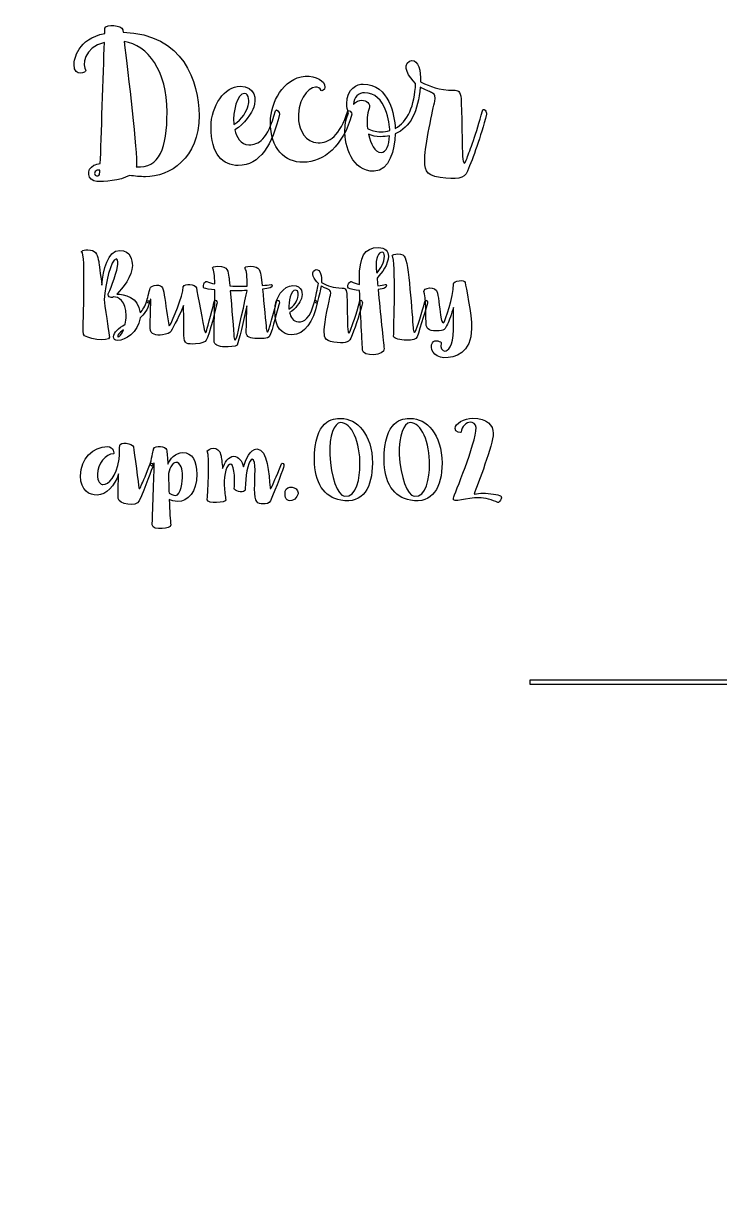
# Model space of a CAD drawing. Header units: centimetres. Extents: x -21.3 to 21.2, y -15.2 to 14.8.
# Drawn here: x 10.71 to 14.31, y -6.58 to -0.55 of the extents above; entities that cross this region are included whole.
import ezdxf

# ---------------------------------------------------------------- set-up
doc = ezdxf.new("R2010")
doc.units = ezdxf.units.CM
doc.header["$MEASUREMENT"] = 0
doc.layers.add('layer 1', color=7, linetype='Continuous')

msp = doc.modelspace()

# ---------------------------------------------------------------- linework, layer by layer
at = {"layer": 'layer 1', "color": 29}
for points, knots in [([(11.22687, -0.59459), (11.2259, -0.58783), (11.22493, -0.58396), (11.22493, -0.58203), (11.22493, -0.58203), (11.22204, -0.5598), (11.13795, -0.54917), (11.13312, -0.5743), (11.13312, -0.5743), (11.13312, -0.5801), (11.13215, -0.58976), (11.13215, -0.60136), (11.13215, -0.60136), (10.99202, -0.62939), (10.97365, -0.73473), (10.97365, -0.76276), (10.97365, -0.76276), (10.97365, -0.83235), (11.03937, -0.80045), (11.03454, -0.79369), (11.03454, -0.79369), (11.01424, -0.76566), (11.02391, -0.67481), (11.13022, -0.64775), (11.13022, -0.64775), (11.12442, -0.80722), (11.11379, -1.15515), (11.10896, -1.27402), (11.10896, -1.27402), (11.09639, -1.27596), (11.0848, -1.27885), (11.0761, -1.28272), (11.0761, -1.28272), (11.03454, -1.30205), (11.04227, -1.36294), (11.09156, -1.36584), (11.09156, -1.36584), (11.12635, -1.36777), (11.2114, -1.3639), (11.25973, -1.33491), (11.25973, -1.33491), (11.28776, -1.33878), (11.31578, -1.34168), (11.34188, -1.34168), (11.34188, -1.34168), (11.46752, -1.34168), (11.61925, -1.24793), (11.61925, -1.02467), (11.61925, -1.02467), (11.61925, -0.85167), (11.53904, -0.60523), (11.22687, -0.59459)], [0, 0, 0, 0, 0.0714286, 0.0714286, 0.0714286, 0.0714286, 0.1428571, 0.1428571, 0.1428571, 0.1428571, 0.2142857, 0.2142857, 0.2142857, 0.2142857, 0.2857143, 0.2857143, 0.2857143, 0.2857143, 0.3571429, 0.3571429, 0.3571429, 0.3571429, 0.4285714, 0.4285714, 0.4285714, 0.4285714, 0.5, 0.5, 0.5, 0.5, 0.5714286, 0.5714286, 0.5714286, 0.5714286, 0.6428571, 0.6428571, 0.6428571, 0.6428571, 0.7142857, 0.7142857, 0.7142857, 0.7142857, 0.7857143, 0.7857143, 0.7857143, 0.7857143, 0.8571429, 0.8571429, 0.8571429, 0.8571429, 1, 1, 1, 1]), ([(11.29452, -1.29045), (11.29549, -1.28852), (11.29549, -1.28755), (11.29549, -1.28562), (11.29549, -1.28562), (11.30225, -1.22473), (11.252, -0.80335), (11.23267, -0.64292), (11.23267, -0.64292), (11.35541, -0.66321), (11.45399, -0.79272), (11.45399, -1.00824), (11.45399, -1.00824), (11.45399, -1.19284), (11.4163, -1.30012), (11.29452, -1.29045)], [0, 0, 0, 0, 0.2, 0.2, 0.2, 0.2, 0.4, 0.4, 0.4, 0.4, 0.6, 0.6, 0.6, 0.6, 1, 1, 1, 1]), ([(13.08345, -1.00148), (13.05253, -1.12035), (13.01773, -1.2083), (13.0042, -1.24503), (13.0042, -1.24503), (12.99164, -1.27885), (12.98584, -1.28369), (12.98101, -1.23536), (12.98101, -1.23536), (12.97908, -1.217), (12.97714, -0.98118), (12.97328, -0.93962), (12.97328, -0.93962), (12.96941, -0.89807), (12.95781, -0.89517), (12.93462, -0.89517), (12.93462, -0.89517), (12.85923, -0.89517), (12.81381, -0.87584), (12.76742, -0.85264), (12.76742, -0.85264), (12.76645, -0.85167), (12.76452, -0.85167), (12.76355, -0.85071), (12.76355, -0.85071), (12.76355, -0.85071), (12.76355, -0.82945), (12.76355, -0.82945), (12.76355, -0.82945), (12.76355, -0.77532), (12.74132, -0.727), (12.7075, -0.74536), (12.7075, -0.74536), (12.66594, -0.76856), (12.70363, -0.82655), (12.73843, -0.86037), (12.73843, -0.86037), (12.73359, -0.97442), (12.69687, -1.05753), (12.63308, -1.09233), (12.63308, -1.09233), (12.62921, -1.02661), (12.60312, -0.86327), (12.46685, -0.86327), (12.46685, -0.86327), (12.43882, -0.86327), (12.38276, -0.88357), (12.38276, -0.96475), (12.38276, -0.96475), (12.38276, -0.98022), (12.38566, -0.99665), (12.39146, -1.01211), (12.39146, -1.01211), (12.38083, -1.03627), (12.37407, -1.06623), (12.3731, -1.09909), (12.3731, -1.09909), (12.3702, -1.18607), (12.41079, -1.31365), (12.52484, -1.31365), (12.52484, -1.31365), (12.60312, -1.31365), (12.63018, -1.19864), (12.63308, -1.12035), (12.63308, -1.12035), (12.7104, -1.08846), (12.75292, -1.00244), (12.76162, -0.87874), (12.76162, -0.87874), (12.76162, -0.87874), (12.76742, -0.88164), (12.76742, -0.88164), (12.76742, -0.88164), (12.80125, -0.89807), (12.81284, -0.9029), (12.82541, -0.90966), (12.82541, -0.90966), (12.83797, -0.91643), (12.84377, -0.92416), (12.83701, -0.95315), (12.83701, -0.95315), (12.83024, -0.98215), (12.78482, -1.18994), (12.78578, -1.24406), (12.78578, -1.24406), (12.78675, -1.29818), (12.78095, -1.33394), (12.86503, -1.34554), (12.86503, -1.34554), (12.94912, -1.35714), (12.98971, -1.35231), (13.00614, -1.31365), (13.00614, -1.31365), (13.0361, -1.2431), (13.07379, -1.13872), (13.10472, -1.01887), (13.10472, -1.01887), (13.10762, -1.00728), (13.08925, -0.98022), (13.08345, -1.00148)], [0, 0, 0, 0, 0.0384615, 0.0384615, 0.0384615, 0.0384615, 0.0769231, 0.0769231, 0.0769231, 0.0769231, 0.1153846, 0.1153846, 0.1153846, 0.1153846, 0.1538462, 0.1538462, 0.1538462, 0.1538462, 0.1923077, 0.1923077, 0.1923077, 0.1923077, 0.2307692, 0.2307692, 0.2307692, 0.2307692, 0.2692308, 0.2692308, 0.2692308, 0.2692308, 0.3076923, 0.3076923, 0.3076923, 0.3076923, 0.3461538, 0.3461538, 0.3461538, 0.3461538, 0.3846154, 0.3846154, 0.3846154, 0.3846154, 0.4230769, 0.4230769, 0.4230769, 0.4230769, 0.4615385, 0.4615385, 0.4615385, 0.4615385, 0.5, 0.5, 0.5, 0.5, 0.5384615, 0.5384615, 0.5384615, 0.5384615, 0.5769231, 0.5769231, 0.5769231, 0.5769231, 0.6153846, 0.6153846, 0.6153846, 0.6153846, 0.6538462, 0.6538462, 0.6538462, 0.6538462, 0.6923077, 0.6923077, 0.6923077, 0.6923077, 0.7307692, 0.7307692, 0.7307692, 0.7307692, 0.7692308, 0.7692308, 0.7692308, 0.7692308, 0.8076923, 0.8076923, 0.8076923, 0.8076923, 0.8461538, 0.8461538, 0.8461538, 0.8461538, 0.8846154, 0.8846154, 0.8846154, 0.8846154, 0.9230769, 0.9230769, 0.9230769, 0.9230769, 1, 1, 1, 1]), ([(12.15855, -1.26726), (12.26196, -1.26726), (12.36634, -1.18124), (12.40886, -1.01887), (12.40886, -1.01887), (12.4108, -1.01114), (12.3905, -0.99181), (12.3876, -1.00148), (12.3876, -1.00148), (12.34798, -1.13292), (12.28902, -1.16674), (12.2349, -1.16674), (12.2349, -1.16674), (12.16725, -1.16674), (12.13825, -1.09812), (12.13342, -1.0527), (12.13342, -1.0527), (12.12279, -0.95702), (12.17981, -0.87874), (12.22137, -0.87874), (12.22137, -0.87874), (12.23103, -0.87874), (12.24553, -0.88357), (12.25036, -0.89613), (12.25036, -0.89613), (12.25133, -0.9), (12.26969, -0.89517), (12.26969, -0.87874), (12.26969, -0.87874), (12.26969, -0.84588), (12.2233, -0.81882), (12.16725, -0.82268), (12.16725, -0.82268), (12.0532, -0.83041), (11.98845, -0.96185), (11.98845, -1.0585), (11.98845, -1.0585), (11.98845, -1.19864), (12.06093, -1.26726), (12.15855, -1.26726)], [0, 0, 0, 0, 0.0909091, 0.0909091, 0.0909091, 0.0909091, 0.1818182, 0.1818182, 0.1818182, 0.1818182, 0.2727273, 0.2727273, 0.2727273, 0.2727273, 0.3636364, 0.3636364, 0.3636364, 0.3636364, 0.4545455, 0.4545455, 0.4545455, 0.4545455, 0.5454545, 0.5454545, 0.5454545, 0.5454545, 0.6363636, 0.6363636, 0.6363636, 0.6363636, 0.7272727, 0.7272727, 0.7272727, 0.7272727, 0.8181818, 0.8181818, 0.8181818, 0.8181818, 1, 1, 1, 1]), ([(12.01357, -1.00148), (11.97491, -1.15418), (11.92562, -1.17641), (11.8773, -1.17641), (11.8773, -1.17641), (11.83284, -1.17641), (11.81255, -1.13582), (11.80385, -1.09909), (11.80385, -1.09909), (11.85507, -1.07106), (11.8918, -1.01114), (11.90243, -0.98215), (11.90243, -0.98215), (11.91596, -0.94446), (11.91113, -0.8739), (11.83188, -0.8739), (11.83188, -0.8739), (11.75263, -0.8739), (11.68111, -0.97635), (11.68111, -1.08363), (11.68111, -1.08363), (11.68111, -1.22667), (11.74103, -1.28369), (11.82221, -1.28369), (11.82221, -1.28369), (11.93432, -1.28369), (11.99811, -1.17544), (12.03483, -1.01887), (12.03483, -1.01887), (12.03677, -1.01018), (12.01744, -0.98698), (12.01357, -1.00148)], [0, 0, 0, 0, 0.1111111, 0.1111111, 0.1111111, 0.1111111, 0.2222222, 0.2222222, 0.2222222, 0.2222222, 0.3333333, 0.3333333, 0.3333333, 0.3333333, 0.4444444, 0.4444444, 0.4444444, 0.4444444, 0.5555556, 0.5555556, 0.5555556, 0.5555556, 0.6666667, 0.6666667, 0.6666667, 0.6666667, 0.7777778, 0.7777778, 0.7777778, 0.7777778, 1, 1, 1, 1]), ([(11.8541, -0.9116), (11.8802, -0.9116), (11.87827, -0.95895), (11.87343, -0.97442), (11.87343, -0.97442), (11.86474, -1.00148), (11.84444, -1.04497), (11.79902, -1.07203), (11.79902, -1.07203), (11.79902, -1.07203), (11.79902, -1.06913), (11.79902, -1.06913), (11.79902, -1.06913), (11.79322, -1.00824), (11.81545, -0.9116), (11.8541, -0.9116)], [0, 0, 0, 0, 0.2, 0.2, 0.2, 0.2, 0.4, 0.4, 0.4, 0.4, 0.6, 0.6, 0.6, 0.6, 1, 1, 1, 1]), ([(12.41756, -0.96668), (12.41756, -0.93286), (12.44558, -0.90773), (12.47361, -0.90773), (12.47361, -0.90773), (12.58766, -0.90773), (12.60409, -1.0701), (12.60505, -1.10296), (12.60505, -1.10296), (12.59056, -1.10779), (12.57413, -1.10972), (12.5577, -1.10972), (12.5577, -1.10972), (12.5316, -1.10972), (12.50937, -1.10296), (12.49004, -1.09329), (12.49004, -1.09329), (12.48618, -1.05463), (12.48811, -1.01501), (12.49777, -0.98988), (12.49777, -0.98988), (12.50744, -0.96475), (12.48424, -0.94639), (12.46105, -0.94639), (12.46105, -0.94639), (12.44558, -0.94639), (12.43109, -0.95412), (12.41756, -0.96862), (12.41756, -0.96862), (12.41756, -0.96862), (12.41756, -0.96668), (12.41756, -0.96668)], [0, 0, 0, 0, 0.1111111, 0.1111111, 0.1111111, 0.1111111, 0.2222222, 0.2222222, 0.2222222, 0.2222222, 0.3333333, 0.3333333, 0.3333333, 0.3333333, 0.4444444, 0.4444444, 0.4444444, 0.4444444, 0.5555556, 0.5555556, 0.5555556, 0.5555556, 0.6666667, 0.6666667, 0.6666667, 0.6666667, 0.7777778, 0.7777778, 0.7777778, 0.7777778, 1, 1, 1, 1]), ([(12.55963, -1.21603), (12.52677, -1.21603), (12.50551, -1.17254), (12.49487, -1.12229), (12.49487, -1.12229), (12.5142, -1.13002), (12.5345, -1.13485), (12.55576, -1.13485), (12.55576, -1.13485), (12.57316, -1.13485), (12.58959, -1.13292), (12.60409, -1.13002), (12.60409, -1.13002), (12.60119, -1.17931), (12.58862, -1.21603), (12.55963, -1.21603)], [0, 0, 0, 0, 0.2, 0.2, 0.2, 0.2, 0.4, 0.4, 0.4, 0.4, 0.6, 0.6, 0.6, 0.6, 1, 1, 1, 1]), ([(11.10703, -1.31461), (11.10413, -1.34168), (11.09929, -1.33684), (11.08963, -1.33684), (11.08963, -1.33684), (11.07996, -1.33684), (11.0703, -1.31365), (11.09349, -1.30785), (11.09349, -1.30785), (11.09639, -1.30688), (11.10123, -1.30688), (11.10703, -1.30785), (11.10703, -1.30785), (11.10703, -1.30785), (11.10703, -1.31461), (11.10703, -1.31461)], [0, 0, 0, 0, 0.2, 0.2, 0.2, 0.2, 0.4, 0.4, 0.4, 0.4, 0.6, 0.6, 0.6, 0.6, 1, 1, 1, 1]), ([(11.34959, -1.98292), (11.3412, -2.0099), (11.3286, -2.03028), (11.31422, -2.04587), (11.31422, -2.04587), (11.30882, -1.96193), (11.23088, -1.94994), (11.1937, -1.94814), (11.1937, -1.94814), (11.22368, -1.91876), (11.27464, -1.85581), (11.27464, -1.80005), (11.27464, -1.80005), (11.27464, -1.77607), (11.26745, -1.72271), (11.20989, -1.72271), (11.20989, -1.72271), (11.14634, -1.72271), (11.12356, -1.82283), (11.11756, -1.90138), (11.11756, -1.90138), (11.10917, -1.84322), (11.10257, -1.79466), (11.10077, -1.77967), (11.10077, -1.77967), (11.09538, -1.75029), (11.09058, -1.72631), (11.0582, -1.72091), (11.0582, -1.72091), (11.02163, -1.71491), (11.00604, -1.7305), (11.01264, -1.7311), (11.01264, -1.7311), (11.03602, -1.7335), (11.01743, -2.09923), (11.02163, -2.15439), (11.02163, -2.15439), (11.02343, -2.18017), (11.15953, -2.19696), (11.15593, -2.17058), (11.15593, -2.17058), (11.15413, -2.15739), (11.14094, -2.06686), (11.12835, -1.97632), (11.12835, -1.97632), (11.13495, -1.89598), (11.16373, -1.76648), (11.19191, -1.76648), (11.19191, -1.76648), (11.1967, -1.76648), (11.2003, -1.77547), (11.2003, -1.79286), (11.2003, -1.79286), (11.2003, -1.81924), (11.16313, -1.92056), (11.15233, -1.93975), (11.15233, -1.93975), (11.14154, -1.95893), (11.16373, -1.97212), (11.17692, -1.96313), (11.17692, -1.96313), (11.2021, -1.96013), (11.24227, -1.98352), (11.24227, -2.05966), (11.24227, -2.05966), (11.24227, -2.07585), (11.24047, -2.09024), (11.23747, -2.10343), (11.23747, -2.10343), (11.2033, -2.12501), (11.17692, -2.1454), (11.17692, -2.16938), (11.17692, -2.16938), (11.17692, -2.18017), (11.18351, -2.18737), (11.2003, -2.18737), (11.2003, -2.18737), (11.23627, -2.18737), (11.30582, -2.1478), (11.31422, -2.07105), (11.31422, -2.07105), (11.3352, -2.05307), (11.35319, -2.02908), (11.36278, -1.99371), (11.36278, -1.99371), (11.36458, -1.98711), (11.35139, -1.97692), (11.34959, -1.98292)], [0, 0, 0, 0, 0.0434783, 0.0434783, 0.0434783, 0.0434783, 0.0869565, 0.0869565, 0.0869565, 0.0869565, 0.1304348, 0.1304348, 0.1304348, 0.1304348, 0.173913, 0.173913, 0.173913, 0.173913, 0.2173913, 0.2173913, 0.2173913, 0.2173913, 0.2608696, 0.2608696, 0.2608696, 0.2608696, 0.3043478, 0.3043478, 0.3043478, 0.3043478, 0.3478261, 0.3478261, 0.3478261, 0.3478261, 0.3913043, 0.3913043, 0.3913043, 0.3913043, 0.4347826, 0.4347826, 0.4347826, 0.4347826, 0.4782609, 0.4782609, 0.4782609, 0.4782609, 0.5217391, 0.5217391, 0.5217391, 0.5217391, 0.5652174, 0.5652174, 0.5652174, 0.5652174, 0.6086957, 0.6086957, 0.6086957, 0.6086957, 0.6521739, 0.6521739, 0.6521739, 0.6521739, 0.6956522, 0.6956522, 0.6956522, 0.6956522, 0.7391304, 0.7391304, 0.7391304, 0.7391304, 0.7826087, 0.7826087, 0.7826087, 0.7826087, 0.826087, 0.826087, 0.826087, 0.826087, 0.8695652, 0.8695652, 0.8695652, 0.8695652, 0.9130435, 0.9130435, 0.9130435, 0.9130435, 1, 1, 1, 1]), ([(12.58048, -1.89898), (12.57389, -1.90138), (12.5595, -1.90437), (12.54331, -1.90617), (12.54331, -1.90617), (12.54151, -1.89118), (12.54031, -1.87739), (12.53911, -1.8654), (12.53911, -1.8654), (12.5643, -1.83842), (12.59787, -1.79525), (12.59787, -1.75149), (12.59787, -1.75149), (12.59787, -1.7293), (12.58288, -1.70772), (12.54631, -1.70772), (12.54631, -1.70772), (12.47256, -1.70772), (12.44798, -1.75568), (12.44798, -1.8696), (12.44798, -1.8696), (12.44798, -1.87799), (12.44798, -1.88819), (12.44858, -1.89898), (12.44858, -1.89898), (12.43299, -1.89478), (12.418, -1.88939), (12.40601, -1.88339), (12.40601, -1.88339), (12.39882, -1.87979), (12.37963, -1.90917), (12.39102, -1.91697), (12.39102, -1.91697), (12.39882, -1.92236), (12.424, -1.92716), (12.44918, -1.92956), (12.44918, -1.92956), (12.45278, -2.04107), (12.46357, -2.21075), (12.46357, -2.23833), (12.46357, -2.23833), (12.46357, -2.27131), (12.58228, -2.26951), (12.57569, -2.22934), (12.57569, -2.22934), (12.57149, -2.20116), (12.5553, -2.03808), (12.54511, -1.92476), (12.54511, -1.92476), (12.5601, -1.92176), (12.57269, -1.91876), (12.57749, -1.91697), (12.57749, -1.91697), (12.58888, -1.91277), (12.59248, -1.89478), (12.58048, -1.89898)], [0, 0, 0, 0, 0.0666667, 0.0666667, 0.0666667, 0.0666667, 0.1333333, 0.1333333, 0.1333333, 0.1333333, 0.2, 0.2, 0.2, 0.2, 0.2666667, 0.2666667, 0.2666667, 0.2666667, 0.3333333, 0.3333333, 0.3333333, 0.3333333, 0.4, 0.4, 0.4, 0.4, 0.4666667, 0.4666667, 0.4666667, 0.4666667, 0.5333333, 0.5333333, 0.5333333, 0.5333333, 0.6, 0.6, 0.6, 0.6, 0.6666667, 0.6666667, 0.6666667, 0.6666667, 0.7333333, 0.7333333, 0.7333333, 0.7333333, 0.8, 0.8, 0.8, 0.8, 0.8666667, 0.8666667, 0.8666667, 0.8666667, 1, 1, 1, 1]), ([(12.5655, -1.7317), (12.57329, -1.7317), (12.57749, -1.7389), (12.57749, -1.75269), (12.57749, -1.75269), (12.57749, -1.78266), (12.5571, -1.81624), (12.53732, -1.84082), (12.53732, -1.84082), (12.53612, -1.82763), (12.53492, -1.81864), (12.53492, -1.81564), (12.53492, -1.81564), (12.53072, -1.76108), (12.54571, -1.7317), (12.5655, -1.7317)], [0, 0, 0, 0, 0.2, 0.2, 0.2, 0.2, 0.4, 0.4, 0.4, 0.4, 0.6, 0.6, 0.6, 0.6, 1, 1, 1, 1]), ([(12.6896, -2.18677), (12.72198, -2.18677), (12.74177, -2.18197), (12.74596, -2.16938), (12.74596, -2.16938), (12.76095, -2.12501), (12.79812, -2.0051), (12.80052, -1.99371), (12.80052, -1.99371), (12.80232, -1.98591), (12.78913, -1.97392), (12.78733, -1.98292), (12.78733, -1.98292), (12.78373, -1.9991), (12.75196, -2.10523), (12.74177, -2.13041), (12.74177, -2.13041), (12.73337, -2.15199), (12.72917, -2.15319), (12.72618, -2.12921), (12.72618, -2.12921), (12.72378, -2.10343), (12.70459, -1.81024), (12.68481, -1.76108), (12.68481, -1.76108), (12.68001, -1.74909), (12.66742, -1.7401), (12.64644, -1.7401), (12.64644, -1.7401), (12.63324, -1.7401), (12.61526, -1.74729), (12.61706, -1.74969), (12.61706, -1.74969), (12.63804, -1.77247), (12.62485, -2.13401), (12.62485, -2.16518), (12.62485, -2.16518), (12.62485, -2.17897), (12.66142, -2.18677), (12.6896, -2.18677)], [0, 0, 0, 0, 0.0909091, 0.0909091, 0.0909091, 0.0909091, 0.1818182, 0.1818182, 0.1818182, 0.1818182, 0.2727273, 0.2727273, 0.2727273, 0.2727273, 0.3636364, 0.3636364, 0.3636364, 0.3636364, 0.4545455, 0.4545455, 0.4545455, 0.4545455, 0.5454545, 0.5454545, 0.5454545, 0.5454545, 0.6363636, 0.6363636, 0.6363636, 0.6363636, 0.7272727, 0.7272727, 0.7272727, 0.7272727, 0.8181818, 0.8181818, 0.8181818, 0.8181818, 1, 1, 1, 1]), ([(12.02109, -1.98292), (12.0181, -1.9991), (11.98332, -2.12082), (11.98152, -2.12681), (11.98152, -2.12681), (11.97493, -2.14899), (11.96893, -2.15139), (11.96653, -2.12681), (11.96653, -2.12681), (11.96473, -2.10463), (11.95454, -1.99431), (11.94735, -1.92236), (11.94735, -1.92236), (11.96354, -1.92056), (11.97733, -1.91816), (11.98692, -1.91577), (11.98692, -1.91577), (12.00131, -1.91217), (11.99891, -1.89658), (11.99231, -1.89778), (11.99231, -1.89778), (11.97972, -1.90018), (11.96414, -1.90258), (11.94555, -1.90437), (11.94555, -1.90437), (11.94555, -1.90437), (11.94075, -1.86061), (11.94075, -1.86061), (11.94075, -1.86061), (11.93536, -1.83123), (11.93656, -1.80365), (11.88379, -1.80365), (11.88379, -1.80365), (11.86521, -1.80365), (11.85142, -1.81144), (11.85681, -1.81624), (11.85681, -1.81624), (11.86521, -1.82343), (11.86761, -1.85941), (11.86821, -1.90797), (11.86821, -1.90797), (11.86821, -1.90797), (11.83523, -1.90797), (11.83523, -1.90797), (11.83523, -1.90797), (11.82024, -1.90797), (11.80046, -1.90737), (11.77827, -1.90557), (11.77827, -1.90557), (11.77647, -1.88159), (11.77467, -1.8648), (11.77407, -1.86061), (11.77407, -1.86061), (11.76868, -1.83123), (11.76988, -1.80365), (11.71712, -1.80365), (11.71712, -1.80365), (11.69853, -1.80365), (11.68474, -1.81144), (11.69014, -1.81624), (11.69014, -1.81624), (11.69673, -1.82223), (11.69973, -1.85341), (11.70093, -1.89538), (11.70093, -1.89538), (11.68534, -1.89238), (11.67035, -1.88819), (11.65896, -1.88339), (11.65896, -1.88339), (11.64637, -1.87799), (11.63558, -1.91337), (11.64517, -1.91697), (11.64517, -1.91697), (11.65416, -1.92056), (11.67515, -1.92356), (11.70153, -1.92596), (11.70153, -1.92596), (11.70153, -2.0087), (11.69673, -2.11962), (11.69673, -2.19036), (11.69673, -2.19036), (11.69673, -2.21015), (11.71892, -2.22034), (11.75249, -2.22034), (11.75249, -2.22034), (11.77347, -2.22034), (11.80945, -2.22034), (11.81544, -2.21135), (11.81544, -2.21135), (11.82564, -2.19156), (11.85022, -2.08304), (11.86641, -2.0087), (11.86641, -2.0087), (11.86521, -2.05726), (11.86341, -2.10703), (11.86341, -2.1484), (11.86341, -2.1484), (11.86341, -2.16818), (11.88559, -2.17837), (11.91917, -2.17837), (11.91917, -2.17837), (11.94015, -2.17837), (11.97613, -2.17837), (11.98212, -2.16938), (11.98212, -2.16938), (11.99771, -2.1394), (12.03069, -2.0057), (12.03428, -1.99371), (12.03428, -1.99371), (12.03668, -1.98532), (12.02289, -1.97392), (12.02109, -1.98292)], [0, 0, 0, 0, 0.0344828, 0.0344828, 0.0344828, 0.0344828, 0.0689655, 0.0689655, 0.0689655, 0.0689655, 0.1034483, 0.1034483, 0.1034483, 0.1034483, 0.137931, 0.137931, 0.137931, 0.137931, 0.1724138, 0.1724138, 0.1724138, 0.1724138, 0.2068966, 0.2068966, 0.2068966, 0.2068966, 0.2413793, 0.2413793, 0.2413793, 0.2413793, 0.2758621, 0.2758621, 0.2758621, 0.2758621, 0.3103448, 0.3103448, 0.3103448, 0.3103448, 0.3448276, 0.3448276, 0.3448276, 0.3448276, 0.3793103, 0.3793103, 0.3793103, 0.3793103, 0.4137931, 0.4137931, 0.4137931, 0.4137931, 0.4482759, 0.4482759, 0.4482759, 0.4482759, 0.4827586, 0.4827586, 0.4827586, 0.4827586, 0.5172414, 0.5172414, 0.5172414, 0.5172414, 0.5517241, 0.5517241, 0.5517241, 0.5517241, 0.5862069, 0.5862069, 0.5862069, 0.5862069, 0.6206897, 0.6206897, 0.6206897, 0.6206897, 0.6551724, 0.6551724, 0.6551724, 0.6551724, 0.6896552, 0.6896552, 0.6896552, 0.6896552, 0.7241379, 0.7241379, 0.7241379, 0.7241379, 0.7586207, 0.7586207, 0.7586207, 0.7586207, 0.7931034, 0.7931034, 0.7931034, 0.7931034, 0.8275862, 0.8275862, 0.8275862, 0.8275862, 0.862069, 0.862069, 0.862069, 0.862069, 0.8965517, 0.8965517, 0.8965517, 0.8965517, 0.9310345, 0.9310345, 0.9310345, 0.9310345, 1, 1, 1, 1]), ([(12.45098, -1.98292), (12.43179, -2.05666), (12.41021, -2.11122), (12.40181, -2.13401), (12.40181, -2.13401), (12.39402, -2.15499), (12.39042, -2.15799), (12.38742, -2.12801), (12.38742, -2.12801), (12.38623, -2.11662), (12.38503, -1.97033), (12.38263, -1.94455), (12.38263, -1.94455), (12.38023, -1.91876), (12.37304, -1.91697), (12.35865, -1.91697), (12.35865, -1.91697), (12.31188, -1.91697), (12.2837, -1.90497), (12.25492, -1.89058), (12.25492, -1.89058), (12.25492, -1.89058), (12.25192, -1.88879), (12.25192, -1.88879), (12.25192, -1.88879), (12.25252, -1.88399), (12.25252, -1.87979), (12.25252, -1.8762), (12.25252, -1.8762), (12.25252, -1.84262), (12.23873, -1.81264), (12.21775, -1.82403), (12.21775, -1.82403), (12.19257, -1.83782), (12.21415, -1.8726), (12.23574, -1.89358), (12.23574, -1.89358), (12.23274, -1.91037), (12.22734, -1.93855), (12.21715, -1.98292), (12.21715, -1.98292), (12.21535, -1.98951), (12.22914, -1.9991), (12.23034, -1.99371), (12.23034, -1.99371), (12.24053, -1.95354), (12.24653, -1.92596), (12.25013, -1.90557), (12.25013, -1.90557), (12.25192, -1.90677), (12.25312, -1.90797), (12.25492, -1.90857), (12.25492, -1.90857), (12.27591, -1.91876), (12.2831, -1.92176), (12.2909, -1.92596), (12.2909, -1.92596), (12.29869, -1.93016), (12.30229, -1.93495), (12.29809, -1.95294), (12.29809, -1.95294), (12.29389, -1.97093), (12.26571, -2.09983), (12.26631, -2.13341), (12.26631, -2.13341), (12.26691, -2.16698), (12.26332, -2.18917), (12.31548, -2.19636), (12.31548, -2.19636), (12.36764, -2.20355), (12.39282, -2.20056), (12.40301, -2.17657), (12.40301, -2.17657), (12.4216, -2.13281), (12.44498, -2.06805), (12.46417, -1.99371), (12.46417, -1.99371), (12.46537, -1.98771), (12.45398, -1.97153), (12.45098, -1.98292)], [0, 0, 0, 0, 0.047619, 0.047619, 0.047619, 0.047619, 0.0952381, 0.0952381, 0.0952381, 0.0952381, 0.1428571, 0.1428571, 0.1428571, 0.1428571, 0.1904762, 0.1904762, 0.1904762, 0.1904762, 0.2380952, 0.2380952, 0.2380952, 0.2380952, 0.2857143, 0.2857143, 0.2857143, 0.2857143, 0.3333333, 0.3333333, 0.3333333, 0.3333333, 0.3809524, 0.3809524, 0.3809524, 0.3809524, 0.4285714, 0.4285714, 0.4285714, 0.4285714, 0.4761905, 0.4761905, 0.4761905, 0.4761905, 0.5238095, 0.5238095, 0.5238095, 0.5238095, 0.5714286, 0.5714286, 0.5714286, 0.5714286, 0.6190476, 0.6190476, 0.6190476, 0.6190476, 0.6666667, 0.6666667, 0.6666667, 0.6666667, 0.7142857, 0.7142857, 0.7142857, 0.7142857, 0.7619048, 0.7619048, 0.7619048, 0.7619048, 0.8095238, 0.8095238, 0.8095238, 0.8095238, 0.8571429, 0.8571429, 0.8571429, 0.8571429, 0.9047619, 0.9047619, 0.9047619, 0.9047619, 1, 1, 1, 1]), ([(11.69913, -1.98292), (11.69554, -1.9991), (11.66136, -2.12621), (11.65956, -2.13221), (11.65956, -2.13221), (11.65297, -2.15439), (11.65297, -2.15439), (11.64637, -2.13101), (11.64637, -2.13101), (11.64337, -2.11722), (11.6098, -1.94095), (11.6056, -1.91637), (11.6056, -1.91637), (11.6014, -1.89298), (11.54325, -1.89538), (11.53845, -1.90917), (11.53845, -1.90917), (11.53785, -1.90797), (11.53785, -1.90857), (11.53785, -1.91097), (11.53785, -1.91097), (11.53785, -1.95594), (11.4773, -2.09204), (11.4749, -2.09803), (11.4749, -2.09803), (11.46471, -2.12022), (11.46471, -2.11362), (11.46171, -2.09683), (11.46171, -2.09683), (11.45211, -2.04287), (11.44372, -1.97632), (11.43713, -1.93795), (11.43713, -1.93795), (11.43053, -1.89958), (11.41254, -1.90138), (11.39875, -1.90258), (11.39875, -1.90258), (11.38137, -1.90437), (11.37177, -1.90797), (11.36818, -1.91457), (11.36818, -1.91457), (11.36518, -1.91996), (11.35379, -1.96553), (11.34959, -1.98292), (11.34959, -1.98292), (11.34719, -1.99191), (11.36158, -1.99851), (11.36278, -1.99371), (11.36278, -1.99371), (11.36458, -1.98651), (11.37177, -1.95594), (11.36997, -1.98711), (11.36997, -1.98711), (11.36818, -2.01829), (11.36698, -2.10942), (11.36698, -2.12441), (11.36698, -2.12441), (11.36698, -2.15799), (11.39875, -2.16278), (11.43053, -2.15859), (11.43053, -2.15859), (11.45451, -2.15559), (11.4695, -2.14959), (11.4743, -2.1406), (11.4743, -2.1406), (11.48689, -2.11722), (11.52406, -2.04827), (11.53905, -2.0069), (11.53905, -2.0069), (11.54025, -2.06985), (11.54085, -2.1442), (11.54145, -2.16099), (11.54145, -2.16099), (11.54265, -2.20955), (11.55644, -2.20655), (11.60081, -2.20595), (11.60081, -2.20595), (11.63498, -2.20535), (11.65057, -2.19456), (11.65656, -2.18617), (11.65656, -2.18617), (11.67395, -2.16278), (11.70933, -2.0051), (11.71232, -1.99371), (11.71232, -1.99371), (11.71472, -1.98472), (11.70093, -1.97392), (11.69913, -1.98292)], [0, 0, 0, 0, 0.0434783, 0.0434783, 0.0434783, 0.0434783, 0.0869565, 0.0869565, 0.0869565, 0.0869565, 0.1304348, 0.1304348, 0.1304348, 0.1304348, 0.173913, 0.173913, 0.173913, 0.173913, 0.2173913, 0.2173913, 0.2173913, 0.2173913, 0.2608696, 0.2608696, 0.2608696, 0.2608696, 0.3043478, 0.3043478, 0.3043478, 0.3043478, 0.3478261, 0.3478261, 0.3478261, 0.3478261, 0.3913043, 0.3913043, 0.3913043, 0.3913043, 0.4347826, 0.4347826, 0.4347826, 0.4347826, 0.4782609, 0.4782609, 0.4782609, 0.4782609, 0.5217391, 0.5217391, 0.5217391, 0.5217391, 0.5652174, 0.5652174, 0.5652174, 0.5652174, 0.6086957, 0.6086957, 0.6086957, 0.6086957, 0.6521739, 0.6521739, 0.6521739, 0.6521739, 0.6956522, 0.6956522, 0.6956522, 0.6956522, 0.7391304, 0.7391304, 0.7391304, 0.7391304, 0.7826087, 0.7826087, 0.7826087, 0.7826087, 0.826087, 0.826087, 0.826087, 0.826087, 0.8695652, 0.8695652, 0.8695652, 0.8695652, 0.9130435, 0.9130435, 0.9130435, 0.9130435, 1, 1, 1, 1]), ([(12.21715, -1.98292), (12.19316, -2.07765), (12.16259, -2.09144), (12.13261, -2.09144), (12.13261, -2.09144), (12.10503, -2.09144), (12.09244, -2.06626), (12.08704, -2.04347), (12.08704, -2.04347), (12.11882, -2.02609), (12.1416, -1.98891), (12.1482, -1.97093), (12.1482, -1.97093), (12.15659, -1.94754), (12.15359, -1.90377), (12.10443, -1.90377), (12.10443, -1.90377), (12.05526, -1.90377), (12.0109, -1.96733), (12.0109, -2.03388), (12.0109, -2.03388), (12.0109, -2.12261), (12.04807, -2.15799), (12.09843, -2.15799), (12.09843, -2.15799), (12.16798, -2.15799), (12.20755, -2.09084), (12.23034, -1.99371), (12.23034, -1.99371), (12.23154, -1.98831), (12.21954, -1.97392), (12.21715, -1.98292)], [0, 0, 0, 0, 0.1111111, 0.1111111, 0.1111111, 0.1111111, 0.2222222, 0.2222222, 0.2222222, 0.2222222, 0.3333333, 0.3333333, 0.3333333, 0.3333333, 0.4444444, 0.4444444, 0.4444444, 0.4444444, 0.5555556, 0.5555556, 0.5555556, 0.5555556, 0.6666667, 0.6666667, 0.6666667, 0.6666667, 0.7777778, 0.7777778, 0.7777778, 0.7777778, 1, 1, 1, 1]), ([(12.11822, -1.92716), (12.13441, -1.92716), (12.13321, -1.95654), (12.13021, -1.96613), (12.13021, -1.96613), (12.12481, -1.98292), (12.11222, -2.0099), (12.08404, -2.02668), (12.08404, -2.02668), (12.08404, -2.02668), (12.08404, -2.02489), (12.08404, -2.02489), (12.08404, -2.02489), (12.08045, -1.98711), (12.09424, -1.92716), (12.11822, -1.92716)], [0, 0, 0, 0, 0.2, 0.2, 0.2, 0.2, 0.4, 0.4, 0.4, 0.4, 0.6, 0.6, 0.6, 0.6, 1, 1, 1, 1]), ([(12.99478, -1.88879), (12.99238, -1.8696), (12.93302, -1.88039), (12.93362, -1.89598), (12.93362, -1.89598), (12.93362, -1.96553), (12.89045, -2.08484), (12.88566, -2.09264), (12.88566, -2.09264), (12.88086, -2.10043), (12.87367, -2.09503), (12.86887, -2.06805), (12.86887, -2.06805), (12.86407, -2.04107), (12.85688, -1.96913), (12.85208, -1.94335), (12.85208, -1.94335), (12.84369, -1.89838), (12.77354, -1.91996), (12.78133, -1.93435), (12.78133, -1.93435), (12.79213, -1.95474), (12.79093, -2.08544), (12.79273, -2.10343), (12.79273, -2.10343), (12.79452, -2.12142), (12.80232, -2.1388), (12.84609, -2.1388), (12.84609, -2.1388), (12.88985, -2.1388), (12.88925, -2.12921), (12.90304, -2.10343), (12.90304, -2.10343), (12.91204, -2.08664), (12.92463, -2.05007), (12.93362, -2.01769), (12.93362, -2.01769), (12.93362, -2.01769), (12.93362, -2.13281), (12.93362, -2.13281), (12.93362, -2.13281), (12.93362, -2.21854), (12.90304, -2.24313), (12.88985, -2.24253), (12.88985, -2.24253), (12.87666, -2.24193), (12.86407, -2.22754), (12.87127, -2.20176), (12.87127, -2.20176), (12.87307, -2.19456), (12.83829, -2.17837), (12.8257, -2.19936), (12.8257, -2.19936), (12.80891, -2.22754), (12.8305, -2.2749), (12.88506, -2.2767), (12.88506, -2.2767), (12.93962, -2.2785), (13.02775, -2.25392), (13.02775, -2.12621), (13.02775, -2.12621), (13.02775, -2.04947), (12.99718, -1.90797), (12.99478, -1.88879)], [0, 0, 0, 0, 0.0588235, 0.0588235, 0.0588235, 0.0588235, 0.1176471, 0.1176471, 0.1176471, 0.1176471, 0.1764706, 0.1764706, 0.1764706, 0.1764706, 0.2352941, 0.2352941, 0.2352941, 0.2352941, 0.2941176, 0.2941176, 0.2941176, 0.2941176, 0.3529412, 0.3529412, 0.3529412, 0.3529412, 0.4117647, 0.4117647, 0.4117647, 0.4117647, 0.4705882, 0.4705882, 0.4705882, 0.4705882, 0.5294118, 0.5294118, 0.5294118, 0.5294118, 0.5882353, 0.5882353, 0.5882353, 0.5882353, 0.6470588, 0.6470588, 0.6470588, 0.6470588, 0.7058824, 0.7058824, 0.7058824, 0.7058824, 0.7647059, 0.7647059, 0.7647059, 0.7647059, 0.8235294, 0.8235294, 0.8235294, 0.8235294, 0.8823529, 0.8823529, 0.8823529, 0.8823529, 1, 1, 1, 1]), ([(11.81484, -2.16878), (11.80825, -2.19096), (11.80225, -2.19336), (11.79986, -2.16878), (11.79986, -2.16878), (11.79806, -2.1466), (11.78786, -2.01469), (11.78067, -1.93076), (11.78067, -1.93076), (11.79326, -1.93135), (11.80645, -1.93135), (11.81844, -1.93135), (11.81844, -1.93135), (11.83223, -1.93135), (11.84962, -1.93076), (11.86821, -1.92956), (11.86821, -1.92956), (11.86821, -1.93016), (11.86761, -1.93076), (11.86761, -1.93135), (11.86761, -1.93135), (11.86041, -1.96673), (11.81664, -2.16338), (11.81484, -2.16878)], [0, 0, 0, 0, 0.1428571, 0.1428571, 0.1428571, 0.1428571, 0.2857143, 0.2857143, 0.2857143, 0.2857143, 0.4285714, 0.4285714, 0.4285714, 0.4285714, 0.5714286, 0.5714286, 0.5714286, 0.5714286, 0.7142857, 0.7142857, 0.7142857, 0.7142857, 1, 1, 1, 1]), ([(11.2021, -2.16938), (11.1997, -2.16938), (11.1991, -2.16758), (11.1991, -2.16578), (11.1991, -2.16578), (11.1991, -2.16039), (11.2051, -2.15139), (11.22908, -2.13281), (11.22908, -2.13281), (11.21948, -2.15619), (11.20749, -2.16938), (11.2021, -2.16938)], [0, 0, 0, 0, 0.25, 0.25, 0.25, 0.25, 0.5, 0.5, 0.5, 0.5, 1, 1, 1, 1]), ([(12.35266, -3.01356), (12.46778, -3.03394), (12.51514, -2.94521), (12.51514, -2.8217), (12.51514, -2.8217), (12.51514, -2.67181), (12.433, -2.59027), (12.35266, -2.59027), (12.35266, -2.59027), (12.31009, -2.59027), (12.21536, -2.59806), (12.21536, -2.80431), (12.21536, -2.80431), (12.21536, -2.92183), (12.26513, -2.99797), (12.35266, -3.01356)], [0, 0, 0, 0, 0.2, 0.2, 0.2, 0.2, 0.4, 0.4, 0.4, 0.4, 0.6, 0.6, 0.6, 0.6, 1, 1, 1, 1]), ([(12.7124, -3.01356), (12.82752, -3.03394), (12.87488, -2.94521), (12.87488, -2.8217), (12.87488, -2.8217), (12.87488, -2.67181), (12.79274, -2.59027), (12.7124, -2.59027), (12.7124, -2.59027), (12.66983, -2.59027), (12.5751, -2.59806), (12.5751, -2.80431), (12.5751, -2.80431), (12.5751, -2.92183), (12.62487, -2.99797), (12.7124, -3.01356)], [0, 0, 0, 0, 0.2, 0.2, 0.2, 0.2, 0.4, 0.4, 0.4, 0.4, 0.6, 0.6, 0.6, 0.6, 1, 1, 1, 1]), ([(13.16328, -3.02495), (13.17047, -3.02855), (13.18966, -2.99917), (13.17827, -2.99137), (13.17827, -2.99137), (13.16687, -2.98358), (13.11891, -2.97699), (13.08593, -2.97699), (13.08593, -2.97699), (13.07274, -2.97699), (13.05596, -2.97878), (13.04097, -2.98118), (13.04097, -2.98118), (13.05895, -2.93202), (13.13929, -2.72577), (13.13929, -2.66761), (13.13929, -2.66761), (13.13929, -2.62624), (13.10752, -2.58907), (13.03437, -2.58907), (13.03437, -2.58907), (12.9888, -2.58907), (12.94204, -2.61785), (12.94204, -2.64243), (12.94204, -2.64243), (12.94204, -2.66282), (12.97382, -2.66701), (12.97382, -2.66162), (12.97382, -2.66162), (12.97382, -2.63224), (13.002, -2.61005), (13.02118, -2.61005), (13.02118, -2.61005), (13.03257, -2.61005), (13.05056, -2.61785), (13.05056, -2.63823), (13.05056, -2.63823), (13.05056, -2.72097), (12.93784, -2.98418), (12.93365, -3.00277), (12.93365, -3.00277), (12.92705, -3.03035), (13.00739, -3.00037), (13.06495, -3.00037), (13.06495, -3.00037), (13.09553, -3.00037), (13.1369, -3.01176), (13.16328, -3.02495)], [0, 0, 0, 0, 0.0769231, 0.0769231, 0.0769231, 0.0769231, 0.1538462, 0.1538462, 0.1538462, 0.1538462, 0.2307692, 0.2307692, 0.2307692, 0.2307692, 0.3076923, 0.3076923, 0.3076923, 0.3076923, 0.3846154, 0.3846154, 0.3846154, 0.3846154, 0.4615385, 0.4615385, 0.4615385, 0.4615385, 0.5384615, 0.5384615, 0.5384615, 0.5384615, 0.6153846, 0.6153846, 0.6153846, 0.6153846, 0.6923077, 0.6923077, 0.6923077, 0.6923077, 0.7692308, 0.7692308, 0.7692308, 0.7692308, 0.8461538, 0.8461538, 0.8461538, 0.8461538, 1, 1, 1, 1]), ([(12.37065, -2.99257), (12.33648, -2.98778), (12.2999, -2.89604), (12.29451, -2.77733), (12.29451, -2.77733), (12.29031, -2.6796), (12.31789, -2.61365), (12.34967, -2.61245), (12.34967, -2.61245), (12.40902, -2.61005), (12.45219, -2.71498), (12.45099, -2.83189), (12.45099, -2.83189), (12.45039, -2.89245), (12.436, -3.00157), (12.37065, -2.99257)], [0, 0, 0, 0, 0.2, 0.2, 0.2, 0.2, 0.4, 0.4, 0.4, 0.4, 0.6, 0.6, 0.6, 0.6, 1, 1, 1, 1]), ([(12.73039, -2.99257), (12.69622, -2.98778), (12.65964, -2.89604), (12.65425, -2.77733), (12.65425, -2.77733), (12.65005, -2.6796), (12.67763, -2.61365), (12.70941, -2.61245), (12.70941, -2.61245), (12.76876, -2.61005), (12.81193, -2.71498), (12.81073, -2.83189), (12.81073, -2.83189), (12.81013, -2.89245), (12.79574, -3.00157), (12.73039, -2.99257)], [0, 0, 0, 0, 0.2, 0.2, 0.2, 0.2, 0.4, 0.4, 0.4, 0.4, 0.6, 0.6, 0.6, 0.6, 1, 1, 1, 1]), ([(11.36758, -2.8253), (11.3376, -2.90084), (11.32501, -2.92782), (11.31781, -2.94401), (11.31781, -2.94401), (11.31422, -2.9524), (11.31062, -2.9572), (11.30882, -2.94821), (11.30882, -2.94821), (11.30642, -2.93801), (11.28544, -2.76654), (11.28004, -2.73656), (11.28004, -2.73656), (11.27644, -2.71738), (11.20929, -2.71138), (11.20929, -2.73117), (11.20929, -2.73117), (11.20929, -2.74136), (11.20809, -2.76834), (11.20689, -2.80191), (11.20689, -2.80191), (11.18891, -2.89245), (11.15413, -2.93262), (11.12296, -2.93262), (11.12296, -2.93262), (11.11036, -2.93262), (11.09418, -2.91763), (11.09418, -2.87926), (11.09418, -2.87926), (11.09418, -2.8253), (11.13794, -2.77373), (11.17692, -2.77373), (11.17692, -2.77373), (11.18351, -2.77373), (11.17572, -2.73596), (11.14634, -2.73596), (11.14634, -2.73596), (11.07259, -2.73596), (11.00664, -2.79832), (11.00664, -2.88705), (11.00664, -2.88705), (11.00664, -2.96619), (11.05461, -2.98658), (11.09238, -2.98658), (11.09238, -2.98658), (11.13914, -2.98658), (11.18471, -2.93801), (11.2039, -2.87626), (11.2039, -2.87626), (11.2021, -2.92602), (11.2009, -2.97579), (11.2021, -3.00397), (11.2021, -3.00397), (11.2033, -3.03274), (11.29503, -3.05073), (11.31062, -3.01656), (11.31062, -3.01656), (11.3394, -2.95001), (11.37777, -2.84748), (11.38077, -2.83609), (11.38077, -2.83609), (11.38316, -2.8271), (11.37117, -2.8163), (11.36758, -2.8253)], [0, 0, 0, 0, 0.0588235, 0.0588235, 0.0588235, 0.0588235, 0.1176471, 0.1176471, 0.1176471, 0.1176471, 0.1764706, 0.1764706, 0.1764706, 0.1764706, 0.2352941, 0.2352941, 0.2352941, 0.2352941, 0.2941176, 0.2941176, 0.2941176, 0.2941176, 0.3529412, 0.3529412, 0.3529412, 0.3529412, 0.4117647, 0.4117647, 0.4117647, 0.4117647, 0.4705882, 0.4705882, 0.4705882, 0.4705882, 0.5294118, 0.5294118, 0.5294118, 0.5294118, 0.5882353, 0.5882353, 0.5882353, 0.5882353, 0.6470588, 0.6470588, 0.6470588, 0.6470588, 0.7058824, 0.7058824, 0.7058824, 0.7058824, 0.7647059, 0.7647059, 0.7647059, 0.7647059, 0.8235294, 0.8235294, 0.8235294, 0.8235294, 0.8823529, 0.8823529, 0.8823529, 0.8823529, 1, 1, 1, 1]), ([(11.53546, -2.76714), (11.49648, -2.76714), (11.4695, -2.80012), (11.45811, -2.8277), (11.45811, -2.8277), (11.45631, -2.79352), (11.45392, -2.76594), (11.45152, -2.75155), (11.45152, -2.75155), (11.44912, -2.73716), (11.39096, -2.72457), (11.38437, -2.74915), (11.38437, -2.74915), (11.38257, -2.75515), (11.37777, -2.78273), (11.36758, -2.8253), (11.36758, -2.8253), (11.36518, -2.83429), (11.37957, -2.84089), (11.38077, -2.83609), (11.38077, -2.83609), (11.38257, -2.82889), (11.38796, -2.80611), (11.38796, -2.82949), (11.38796, -2.82949), (11.38796, -2.86067), (11.37777, -3.11069), (11.37777, -3.14007), (11.37777, -3.14007), (11.37777, -3.15925), (11.40175, -3.16045), (11.42873, -3.15985), (11.42873, -3.15985), (11.45212, -3.15925), (11.4749, -3.15326), (11.4731, -3.14067), (11.4731, -3.14067), (11.4701, -3.12028), (11.46771, -3.06872), (11.46531, -3.00996), (11.46531, -3.00996), (11.4761, -3.01536), (11.49049, -3.01955), (11.50968, -3.01955), (11.50968, -3.01955), (11.56064, -3.01955), (11.608, -2.97159), (11.608, -2.87866), (11.608, -2.87866), (11.608, -2.80971), (11.58402, -2.76714), (11.53546, -2.76714)], [0, 0, 0, 0, 0.0714286, 0.0714286, 0.0714286, 0.0714286, 0.1428571, 0.1428571, 0.1428571, 0.1428571, 0.2142857, 0.2142857, 0.2142857, 0.2142857, 0.2857143, 0.2857143, 0.2857143, 0.2857143, 0.3571429, 0.3571429, 0.3571429, 0.3571429, 0.4285714, 0.4285714, 0.4285714, 0.4285714, 0.5, 0.5, 0.5, 0.5, 0.5714286, 0.5714286, 0.5714286, 0.5714286, 0.6428571, 0.6428571, 0.6428571, 0.6428571, 0.7142857, 0.7142857, 0.7142857, 0.7142857, 0.7857143, 0.7857143, 0.7857143, 0.7857143, 0.8571429, 0.8571429, 0.8571429, 0.8571429, 1, 1, 1, 1]), ([(12.04509, -2.8253), (12.01511, -2.90084), (12.00252, -2.92782), (11.99532, -2.94401), (11.99532, -2.94401), (11.99172, -2.9524), (11.98693, -2.9572), (11.98633, -2.94821), (11.98633, -2.94821), (11.98033, -2.88106), (11.97374, -2.74795), (11.91858, -2.74795), (11.91858, -2.74795), (11.88201, -2.74795), (11.85982, -2.80431), (11.84963, -2.84148), (11.84963, -2.84148), (11.84064, -2.81031), (11.82505, -2.78633), (11.79807, -2.78633), (11.79807, -2.78633), (11.77109, -2.78633), (11.7519, -2.8193), (11.74111, -2.84988), (11.74111, -2.84988), (11.73811, -2.8193), (11.73511, -2.79352), (11.73212, -2.78033), (11.73212, -2.78033), (11.72552, -2.75335), (11.71173, -2.74496), (11.69374, -2.74496), (11.69374, -2.74496), (11.67636, -2.74496), (11.66077, -2.75635), (11.66197, -2.75875), (11.66197, -2.75875), (11.67636, -2.79052), (11.66197, -2.98178), (11.66197, -3.01176), (11.66197, -3.01176), (11.66197, -3.03215), (11.7591, -3.02675), (11.7573, -3.01176), (11.7573, -3.01176), (11.7543, -2.99377), (11.7519, -2.96739), (11.7495, -2.93861), (11.7495, -2.93861), (11.7477, -2.87506), (11.76389, -2.8241), (11.78368, -2.8265), (11.78368, -2.8265), (11.80646, -2.82949), (11.80346, -2.93622), (11.80106, -2.9524), (11.80106, -2.9524), (11.79867, -2.96679), (11.84363, -2.97519), (11.85503, -2.96439), (11.85503, -2.96439), (11.85503, -2.9638), (11.85562, -2.9638), (11.85622, -2.9626), (11.85622, -2.9626), (11.85682, -2.962), (11.85742, -2.9602), (11.85742, -2.959), (11.85742, -2.959), (11.85802, -2.95001), (11.85862, -2.93981), (11.85862, -2.92902), (11.85862, -2.92902), (11.86282, -2.86727), (11.87601, -2.80131), (11.8946, -2.80131), (11.8946, -2.80131), (11.91558, -2.80131), (11.90659, -2.90324), (11.90659, -2.9542), (11.90659, -2.9542), (11.90539, -3.02735), (11.92098, -3.03215), (11.95155, -3.03274), (11.95155, -3.03274), (11.96415, -3.03334), (11.98213, -3.03035), (11.98813, -3.01656), (11.98813, -3.01656), (12.01691, -2.95001), (12.05528, -2.84748), (12.05828, -2.83609), (12.05828, -2.83609), (12.06067, -2.8271), (12.04868, -2.8163), (12.04509, -2.8253)], [0, 0, 0, 0, 0.04, 0.04, 0.04, 0.04, 0.08, 0.08, 0.08, 0.08, 0.12, 0.12, 0.12, 0.12, 0.16, 0.16, 0.16, 0.16, 0.2, 0.2, 0.2, 0.2, 0.24, 0.24, 0.24, 0.24, 0.28, 0.28, 0.28, 0.28, 0.32, 0.32, 0.32, 0.32, 0.36, 0.36, 0.36, 0.36, 0.4, 0.4, 0.4, 0.4, 0.44, 0.44, 0.44, 0.44, 0.48, 0.48, 0.48, 0.48, 0.52, 0.52, 0.52, 0.52, 0.56, 0.56, 0.56, 0.56, 0.6, 0.6, 0.6, 0.6, 0.64, 0.64, 0.64, 0.64, 0.68, 0.68, 0.68, 0.68, 0.72, 0.72, 0.72, 0.72, 0.76, 0.76, 0.76, 0.76, 0.8, 0.8, 0.8, 0.8, 0.84, 0.84, 0.84, 0.84, 0.88, 0.88, 0.88, 0.88, 0.92, 0.92, 0.92, 0.92, 1, 1, 1, 1]), ([(11.49768, -2.98838), (11.48509, -2.98838), (11.4731, -2.98058), (11.46411, -2.97699), (11.46411, -2.97699), (11.46351, -2.94881), (11.46231, -2.91943), (11.46111, -2.89185), (11.46111, -2.89185), (11.46111, -2.89185), (11.46111, -2.88825), (11.46111, -2.88825), (11.46111, -2.88825), (11.46111, -2.85408), (11.4821, -2.8181), (11.50008, -2.8175), (11.50008, -2.8175), (11.52466, -2.8169), (11.53366, -2.85707), (11.53366, -2.88525), (11.53366, -2.88525), (11.53366, -2.91343), (11.52646, -2.98838), (11.49768, -2.98838)], [0, 0, 0, 0, 0.1428571, 0.1428571, 0.1428571, 0.1428571, 0.2857143, 0.2857143, 0.2857143, 0.2857143, 0.4285714, 0.4285714, 0.4285714, 0.4285714, 0.5714286, 0.5714286, 0.5714286, 0.5714286, 0.7142857, 0.7142857, 0.7142857, 0.7142857, 1, 1, 1, 1]), ([(12.08886, -3.01656), (12.11524, -3.01656), (12.13143, -2.98898), (12.13143, -2.97519), (12.13143, -2.97519), (12.13143, -2.9608), (12.11524, -2.94581), (12.10025, -2.94581), (12.10025, -2.94581), (12.08586, -2.94581), (12.06727, -2.94881), (12.06488, -2.96679), (12.06488, -2.96679), (12.06188, -2.98478), (12.06488, -3.01656), (12.08886, -3.01656)], [0, 0, 0, 0, 0.2, 0.2, 0.2, 0.2, 0.4, 0.4, 0.4, 0.4, 0.6, 0.6, 0.6, 0.6, 1, 1, 1, 1]), ([(13.32985, -3.96525), (13.32985, -3.96525), (20.25258, -3.96525), (20.25258, -3.96525), (20.25258, -3.96525), (20.25258, -3.96525), (20.25258, -3.94149), (20.25258, -3.94149), (20.25258, -3.94149), (20.25258, -3.94149), (13.32985, -3.94149), (13.32985, -3.94149), (13.32985, -3.94149), (13.32985, -3.94149), (13.32985, -3.96525), (13.32985, -3.96525)], [0, 0, 0, 0, 0.2, 0.2, 0.2, 0.2, 0.4, 0.4, 0.4, 0.4, 0.6, 0.6, 0.6, 0.6, 1, 1, 1, 1])]:
    msp.add_open_spline(points, degree=3, knots=knots, dxfattribs=at)
at = {"layer": 'layer 1', "color": 250, "lineweight": 9}
msp.add_open_spline([(14.7716, -8.06812), (14.83336, -8.10185), (14.85608, -8.17927), (14.82235, -8.24103), (14.82235, -8.24103), (14.80969, -8.2642), (14.79089, -8.28188), (14.76906, -8.29314), (14.76906, -8.29314), (14.78451, -8.32986), (14.80034, -8.37254), (14.81663, -8.4213), (14.81663, -8.4213), (14.8865, -8.63056), (15.03758, -8.85213), (15.16391, -9.03789), (15.16391, -9.03789), (15.29319, -9.22803), (15.51871, -9.10946), (15.64542, -9.22093), (15.64542, -9.22093), (15.68526, -9.22523), (15.79812, -9.23718), (15.64736, -9.06122), (15.64736, -9.06122), (14.58429, -7.82022), (14.99654, -5.11392), (16.07285, -3.90488), (16.07285, -3.90488), (16.23786, -3.71952), (16.1881, -3.84065), (16.38496, -3.65339), (16.38496, -3.65339), (17.22528, -4.11083), (17.65101, -4.78218), (17.82689, -5.66994), (17.82689, -5.66994), (17.89255, -6.0013), (17.94413, -5.87078), (18.18799, -6.16238), (18.18799, -6.16238), (18.45771, -6.48484), (18.86872, -7.60876), (18.42274, -8.20237), (18.42274, -8.20237), (18.88562, -8.14285), (19.57067, -7.54806), (20.6333, -8.49404), (20.6333, -8.49404), (21.19503, -8.99411), (21.01549, -11.22762), (18.33652, -10.73614), (18.33652, -10.73614), (18.33652, -10.73614), (17.76973, -10.62063), (17.76973, -10.62063), (17.76973, -10.62063), (18.05531, -10.87485), (18.38193, -10.97166), (18.31654, -11.19561), (18.31654, -11.19561), (18.14718, -11.34166), (17.88995, -11.22429), (17.65451, -11.04737), (17.65451, -11.04737), (17.62924, -11.31228), (17.65334, -11.18045), (17.86906, -11.45496), (17.86906, -11.45496), (19.6268, -13.69191), (17.43536, -15.17519), (16.44273, -14.29153), (16.44273, -14.29153), (15.68147, -13.61384), (15.87789, -13.58251), (15.65042, -12.70396), (15.65042, -12.70396), (15.40396, -13.15673), (14.95177, -13.26196), (14.52117, -13.35114), (14.52117, -13.35114), (14.29347, -13.39829), (14.15608, -13.43742), (13.91828, -13.41745), (13.91828, -13.41745), (13.2332, -13.35993), (13.58131, -13.11447), (12.98022, -13.33824), (12.98022, -13.33824), (12.41087, -13.5502), (11.24161, -13.36675), (10.81272, -12.98494), (10.81272, -12.98494), (10.25396, -12.48752), (12.23043, -10.3725), (13.53136, -9.97013), (13.53136, -9.97013), (13.53136, -9.97013), (15.16618, -9.84279), (15.16618, -9.84279), (15.16618, -9.84279), (15.1976, -9.84495), (15.32101, -9.84538), (15.20556, -9.7059), (15.20556, -9.7059), (15.12654, -9.61042), (15.13659, -9.5073), (15.01682, -9.46375), (15.01682, -9.46375), (14.73034, -9.34296), (14.34795, -9.41808), (14.11979, -9.4623), (14.11979, -9.4623), (14.11026, -9.46416), (14.10105, -9.46601), (14.09217, -9.46786), (14.09217, -9.46786), (14.09955, -9.4955), (14.09673, -9.52593), (14.08194, -9.55302), (14.08194, -9.55302), (14.05136, -9.609), (13.98119, -9.6296), (13.92521, -9.59902), (13.92521, -9.59902), (13.86922, -9.56844), (13.84863, -9.49827), (13.87921, -9.44229), (13.87921, -9.44229), (13.88871, -9.42489), (13.90202, -9.41092), (13.91756, -9.40083), (13.91756, -9.40083), (13.91756, -9.40083), (13.91816, -9.39743), (13.91816, -9.39743), (13.91816, -9.39743), (13.91816, -9.39743), (13.92755, -9.39503), (13.92755, -9.39503), (13.92755, -9.39503), (13.94387, -9.38662), (13.96204, -9.38217), (13.98048, -9.38213), (13.98048, -9.38213), (14.29734, -9.30824), (14.85221, -9.23494), (15.14414, -9.39385), (15.14414, -9.39385), (15.29672, -9.46346), (15.30007, -9.36719), (15.22201, -9.29785), (15.22201, -9.29785), (15.03008, -9.11917), (14.65484, -8.55089), (14.59835, -8.24041), (14.59835, -8.24041), (14.57863, -8.20374), (14.57724, -8.15815), (14.59869, -8.11887), (14.59869, -8.11887), (14.63243, -8.05711), (14.70984, -8.03439), (14.7716, -8.06812)], degree=3, knots=[0, 0, 0, 0, 0.0238095, 0.0238095, 0.0238095, 0.0238095, 0.047619, 0.047619, 0.047619, 0.047619, 0.0714286, 0.0714286, 0.0714286, 0.0714286, 0.0952381, 0.0952381, 0.0952381, 0.0952381, 0.1190476, 0.1190476, 0.1190476, 0.1190476, 0.1428571, 0.1428571, 0.1428571, 0.1428571, 0.1666667, 0.1666667, 0.1666667, 0.1666667, 0.1904762, 0.1904762, 0.1904762, 0.1904762, 0.2142857, 0.2142857, 0.2142857, 0.2142857, 0.2380952, 0.2380952, 0.2380952, 0.2380952, 0.2619048, 0.2619048, 0.2619048, 0.2619048, 0.2857143, 0.2857143, 0.2857143, 0.2857143, 0.3095238, 0.3095238, 0.3095238, 0.3095238, 0.3333333, 0.3333333, 0.3333333, 0.3333333, 0.3571429, 0.3571429, 0.3571429, 0.3571429, 0.3809524, 0.3809524, 0.3809524, 0.3809524, 0.4047619, 0.4047619, 0.4047619, 0.4047619, 0.4285714, 0.4285714, 0.4285714, 0.4285714, 0.452381, 0.452381, 0.452381, 0.452381, 0.4761905, 0.4761905, 0.4761905, 0.4761905, 0.5, 0.5, 0.5, 0.5, 0.5238095, 0.5238095, 0.5238095, 0.5238095, 0.547619, 0.547619, 0.547619, 0.547619, 0.5714286, 0.5714286, 0.5714286, 0.5714286, 0.5952381, 0.5952381, 0.5952381, 0.5952381, 0.6190476, 0.6190476, 0.6190476, 0.6190476, 0.6428571, 0.6428571, 0.6428571, 0.6428571, 0.6666667, 0.6666667, 0.6666667, 0.6666667, 0.6904762, 0.6904762, 0.6904762, 0.6904762, 0.7142857, 0.7142857, 0.7142857, 0.7142857, 0.7380952, 0.7380952, 0.7380952, 0.7380952, 0.7619048, 0.7619048, 0.7619048, 0.7619048, 0.7857143, 0.7857143, 0.7857143, 0.7857143, 0.8095238, 0.8095238, 0.8095238, 0.8095238, 0.8333333, 0.8333333, 0.8333333, 0.8333333, 0.8571429, 0.8571429, 0.8571429, 0.8571429, 0.8809524, 0.8809524, 0.8809524, 0.8809524, 0.9047619, 0.9047619, 0.9047619, 0.9047619, 0.9285714, 0.9285714, 0.9285714, 0.9285714, 0.952381, 0.952381, 0.952381, 0.952381, 1, 1, 1, 1], dxfattribs=at)

doc.saveas('drawing.dxf')
